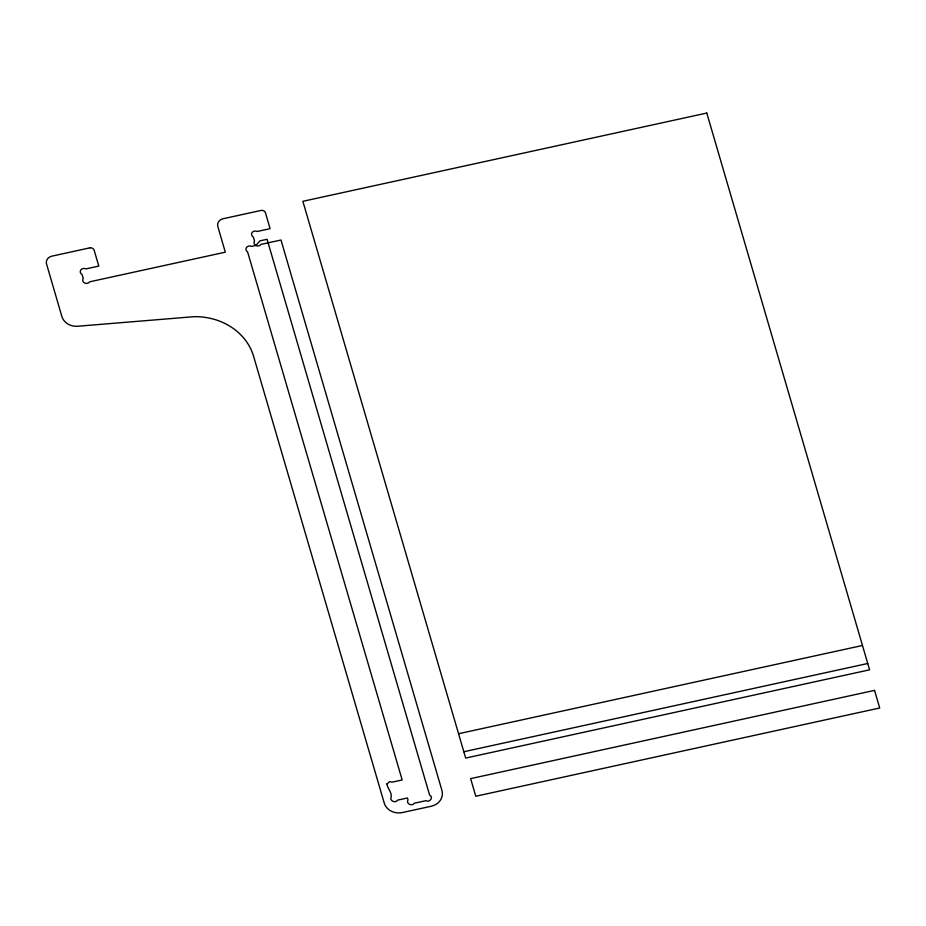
<?xml version="1.0" encoding="UTF-8"?>
<svg xmlns="http://www.w3.org/2000/svg" width="926" height="926" viewBox="0 0 926 926"><rect width="100%" height="100%" fill="white"/><g stroke="black" fill="none" stroke-linecap="round" stroke-linejoin="round"><path stroke-width="1.39" d="M458.555 733.728L862.476 645.48M463.833 751.738L867.743 663.491M386.952 783.928C387.3 788.281 391.629 791.614 391.281 796.765C388.839 800.62 395.552 803.675 397.671 800.122L407.44 797.981L407.984 799.844C405.542 803.71 412.255 806.766 414.373 803.201L425.96 800.666C429.606 803.073 433.958 797.02 429.618 795.11L267.082 239.302L259.951 240.853L255.842 245.506L251.432 246.362A3.727 3.264 1.5 0 0 246.582 247.404L246.397 247.682A3.727 3.264 1.5 0 0 247.612 251.93L402.173 779.97L392.404 782.1L389.661 781.706L386.952 783.928M89.949 247.832L51.277 256.294A7.443 6.517 1.5 0 0 46.404 263.47L61.834 316.414A14.897 13.033 1.5 0 0 77.749 326.241L193.985 316.692A59.577 52.157 1.5 0 1 253.574 356.232L384.232 803.05A14.897 13.033 1.5 0 0 402.359 812.553L431.215 806.257A14.897 13.033 1.5 0 0 441.933 790.445L280.983 240.019L260.947 244.395A3.727 3.264 1.5 0 1 255.842 245.506A3.727 3.264 1.5 0 1 254.534 241.038L253.377 237.079A3.727 3.264 1.5 0 1 252.069 232.6A3.727 3.264 1.5 0 1 257.173 231.488L270.091 228.664L265.368 212.563A3.727 3.264 1.5 0 0 261.248 210.399L222.576 218.86A7.443 6.517 1.5 0 0 217.703 226.037L225.296 252.185L89.648 281.817A3.727 3.264 1.5 0 1 84.544 282.939A3.727 3.264 1.5 0 1 83.236 278.46L82.078 274.501A3.727 3.264 1.5 0 1 80.77 270.033A3.727 3.264 1.5 0 1 85.875 268.91L98.793 266.086L94.07 249.985A3.727 3.264 1.5 0 0 89.949 247.832M706.781 113.053L302.871 201.312L465.674 758.07L869.595 669.822L706.781 113.053M874.549 690.379L470.639 778.627L475.79 796.244L879.7 707.996L874.549 690.379"/></g></svg>
